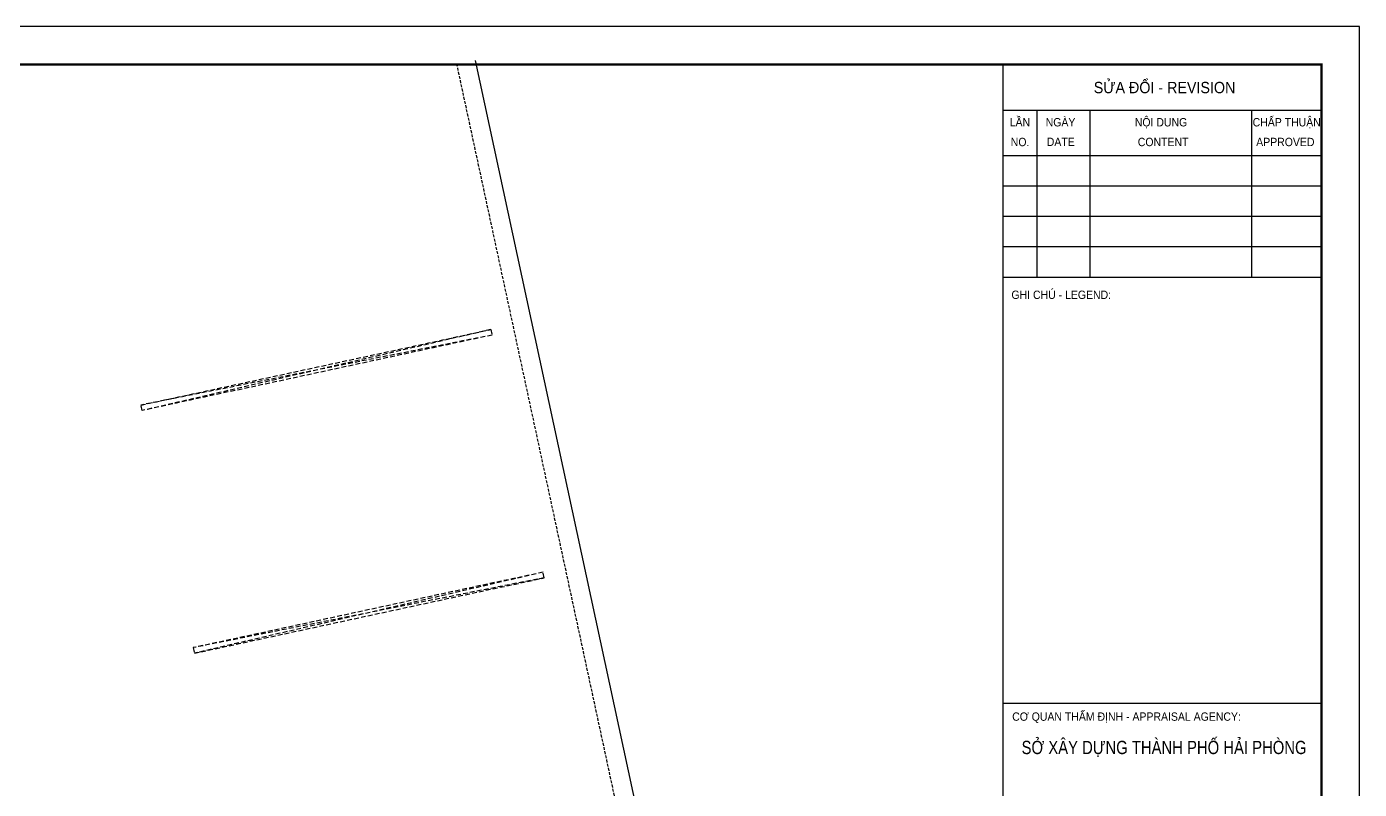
# Model space of a CAD drawing. Header units: millimetres. Extents: x -80883 to 1373228, y -532110 to 182357.
# Drawn here: x 1302852 to 1373228, y -288134 to -247883 of the extents above; entities that cross this region are included whole.
import ezdxf
from ezdxf.enums import TextEntityAlignment as Align

# ---------------------------------------------------------------- set-up
doc = ezdxf.new("R2010")
doc.units = ezdxf.units.MM
doc.header["$LTSCALE"] = 100
doc.header["$PDMODE"] = 32
doc.header["$PDSIZE"] = 2.5
doc.linetypes.add('DASHED', pattern=[4.5, 3, -1.5])
doc.linetypes.add('HIDDEN', pattern=[0.375, 0.25, -0.125])
for name, color, linetype in [('ccu11-Dim', 8, 'Continuous'), ('ccu11-Khuat', 9, 'DASHED'), ('KCS_COLUMN', 2, 'Continuous'), ('KT-Dim', 8, 'Continuous'), ('Xref_ST_MBDV Cot vach 30.7.2022$0$Xref_ST_MBDV Cot vach 30.7.2022|Xref_ST_MBDV Cot vach 30.7.2022|Xref_ST_MBDV Cot vach 30.7.2022|Xref_ST_MBDV Cot vach 30.7.2022|A-CORE-OTLN', 2, 'Continuous')]:
    doc.layers.add(name, color=color, linetype=linetype)
for name, color, linetype, lineweight in [('KT-Chu viet', 255, 'Continuous', 20), ('KT-Net cot', 2, 'Continuous', 50), ('KT-Net thay', 7, 'Continuous', 15)]:
    doc.layers.add(name, color=color, linetype=linetype, lineweight=lineweight)
doc.styles.add('51KHUNG TEN$0$khung ten A1$1$Standard', font='', dxfattribs={"width": 0.9})
doc.styles.add('Arial Narrow', font='ARIALN.TTF')
doc.styles.get('51KHUNG TEN$0$khung ten A1$1$Standard').set_extended_font_data('.VnArialH')
doc.dimstyles.new('ccu12-200', dxfattribs={"dimscale": 200, "dimtxt": 2.5, "dimasz": 1, "dimexe": 1, "dimexo": 2, "dimgap": 1, "dimtad": 1, "dimdec": 0, "dimrnd": 5, "dimdsep": 46, "dimtxsty": 'Arial Narrow', "dimblk": 'ARCHTICK', "dimcen": -1, "dimdle": 1, "dimclrd": 256, "dimclre": 256, "dimclrt": 3, "dimadec": 0, "dimazin": 2, "dimtfac": 0.1, "dimtdec": 0, "dimtmove": 0, "dimatfit": 1, "dimldrblk": 'ARCHTICK', "dimfxl": 1, "dimtvp": 0.833333, "dimtolj": 1, "dimtzin": 12, "dimarcsym": 0})

# ---------------------------------------------------------------- blocks, each defined once
blk = doc.blocks.new('Khung ten_A1', base_point=(-3406704, 253379))
for p, q in [((74690, 58471), (74690, 1072)), ((74690, 58471), (74690, 1072)), ((74690, 57269), (83100, 57269)), ((74690, 57269), (83100, 57269)), ((75591, 52864), (75591, 57269)), ((75591, 52864), (75591, 57269)), ((76993, 52864), (76993, 57269)), ((76993, 52864), (76993, 57269)), ((81264, 52864), (81264, 57269)), ((74690, 56068), (83100, 56068)), ((74690, 56068), (83100, 56068)), ((74690, 55267), (83100, 55267)), ((74690, 55267), (83100, 55267)), ((74690, 54466), (83100, 54466)), ((74690, 54466), (83100, 54466)), ((74690, 53665), (83100, 53665)), ((74690, 53665), (83100, 53665)), ((74690, 52864), (83100, 52864)), ((74690, 52864), (83100, 52864)), ((74690, 41617), (83100, 41617))]:
    blk.add_line(p, q)
at = {"layer": 'Defpoints', "color": 1}
blk.add_lwpolyline([(84100, 0), (84100, 59471), (0, 59471), (0, 0)], close=True, dxfattribs=at)
at = {"layer": 'KT-Net thay', "const_width": 60}
blk.add_lwpolyline([(2700, 1071), (83100, 1071), (83100, 58471), (2700, 58471)], close=True, dxfattribs=at)
at = {"color": 2, "style": '51KHUNG TEN$0$khung ten A1$1$Standard', "width": 0.9}
blk.add_text('c¬ quan thÈm ®Þnh - appraisal agency:', height=220.26, dxfattribs=at).set_placement((74934, 41154))
at = {"layer": 'KT-Chu viet', "color": 2, "style": '51KHUNG TEN$0$khung ten A1$1$Standard', "width": 0.9}
for s, height, p in [('söa ®æi - revision', 300, (77088, 57714)), ('LÇn', 220.3, (74868, 56838)), ('ngµy', 220.3, (75818, 56838)), ('Néi dung', 220.3, (78171, 56838)), ('chÊp thuËn', 220.3, (81283, 56838)), ('Ghi chó - legend:', 220.26, (74914, 52285))]:
    blk.add_text(s, height=height, dxfattribs=at).set_placement(p)
at = {"layer": 'KT-Chu viet', "color": 4, "style": '51KHUNG TEN$0$khung ten A1$1$Standard', "width": 0.9}
for s, p in [('no.', (74896, 56317)), ('date', (75847, 56321)), (' content', (78173, 56317)), ('approved', (81377, 56317))]:
    blk.add_text(s, height=220.3, dxfattribs=at).set_placement(p)
at = {"layer": 'KT-Chu viet', "style": '51KHUNG TEN$0$khung ten A1$1$Standard', "width": 0.8}
blk.add_text('së x©y dùng thµnh phè h¶i phßng', height=350.42, dxfattribs=at).set_placement((78944, 40274), align=Align.CENTER)
blk = doc.blocks.new('MBKC-T1-PN')
at = {"layer": 'ccu11-Khuat', "ltscale": 0.5, "elevation": 0}
blk.add_lwpolyline([(64969, -41911), (105786, -40621), (111202, -33691), (92975, 50867)], dxfattribs=at)
at = {"layer": 'Xref_ST_MBDV Cot vach 30.7.2022$0$Xref_ST_MBDV Cot vach 30.7.2022|Xref_ST_MBDV Cot vach 30.7.2022|Xref_ST_MBDV Cot vach 30.7.2022|Xref_ST_MBDV Cot vach 30.7.2022|A-CORE-OTLN', "color": 6, "elevation": 0}
blk.add_lwpolyline([(64932, -42912), (106285, -41605), (112278, -33938), (93953, 51077)], dxfattribs=at)
blk = doc.blocks.new('_ARCHTICK')
at = {"color": 0, "linetype": 'ByBlock', "const_width": 0.15}
blk.add_lwpolyline([(-0.5, -0.5), (0.5, 0.5)], dxfattribs=at)
blk = doc.blocks.new('*D1074')
at = {"layer": 'Defpoints', "color": 0, "transparency": 16777216}
for p in [(366647, -37704, 0), (379300, -66026), (376730, -66913, 0)]:
    blk.add_point(p, dxfattribs=at)
at = {"layer": 'KT-Dim', "lineweight": -2, "transparency": 16777216}
for p, q in [((367025, -37574), (369405, -36752)), ((369150, -36628), (379365, -66215)), ((377108, -66782), (379489, -65960))]:
    blk.add_line(p, q, dxfattribs=at)
at = {"layer": 'KT-Dim', "lineweight": -2, "transparency": 16777216, "xscale": 200, "yscale": 200, "zscale": 200}
for p, rotation in [((369216, -36817), 109.0471074728855), ((379300, -66026), 289.0471074728856)]:
    blk.add_blockref('_ARCHTICK', p, dxfattribs=dict(at, rotation=rotation))
at = {"layer": 'KT-Dim', "color": 3, "transparency": 16777216, "insert": (374688, -51273), "char_height": 500, "attachment_point": 5, "rotation": 289.04711, "style": 'Arial Narrow'}
blk.add_mtext('\\A1;30900', dxfattribs=at)
blk = doc.blocks.new('VACH-NN-PN-T1')
at = {"layer": 'KCS_COLUMN', "linetype": 'HIDDEN', "ltscale": 10}
for p, q in [((96431, 24659), (77892, 20970)), ((96368, 24952), (77956, 20677)), ((99128, 12147), (80716, 7871)), ((99192, 11853), (80653, 8164))]:
    blk.add_line(p, q, dxfattribs=at)
for points in [[(96368, 24952), (96431, 24659), (77956, 20677), (77892, 20970)], [(99192, 11853), (99128, 12147), (80653, 8164), (80716, 7871)]]:
    blk.add_lwpolyline(points, close=True, dxfattribs=at)
blk = doc.blocks.new('Grid-ST-flat-3')
at = {"layer": 'KT-Dim'}
dim = blk.add_linear_dim(base=(379299.7, -66025.7, 0), p1=(366646.9, -37704.3), p2=(376730.3, -66912.7, 0), angle=109.047107, dimstyle='ccu12-200', dxfattribs=at)
dim.commit()
dim.dimension.update_dxf_attribs({"geometry": '*D1074', "text_midpoint": (374688, -51272.9, 0)})

msp = doc.modelspace()

# ---------------------------------------------------------------- block references
for name, p in [('MBKC-T1-PN', (1232600.9, -300749.5)), ('Grid-ST-flat-3', (923638.3, -243129.8))]:
    msp.add_blockref(name, p)
at = {"layer": 'ccu11-Dim', "xscale": 2.000000000621877, "yscale": 2.000000000621877, "zscale": 2.000000000621877}
msp.add_blockref('Khung ten_A1', (-5608380.1, 139934.6), dxfattribs=at)
at = {"layer": 'KT-Net cot'}
msp.add_blockref('VACH-NN-PN-T1', (1230995, -288820.4), dxfattribs=at)

doc.saveas('drawing.dxf')
